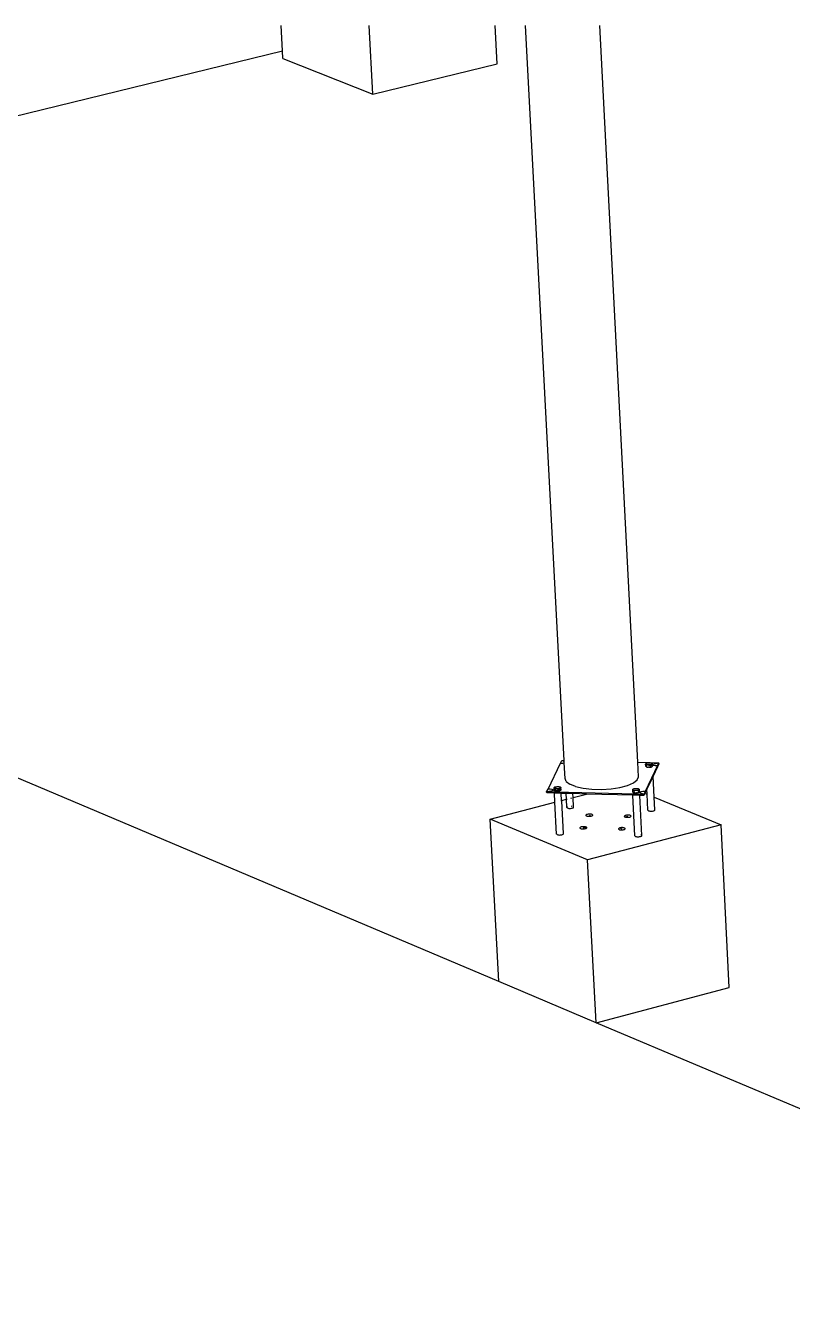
# Model space of a CAD drawing. Header units: inches. Extents: x -1925 to 2772, y -1726 to 1726.
# Drawn here: x -593.2 to -468.1, y 1517.2 to 1726 of the extents above; entities that cross this region are included whole.
import ezdxf

# ---------------------------------------------------------------- set-up
doc = ezdxf.new("R2010")
doc.units = ezdxf.units.IN
doc.header["$MEASUREMENT"] = 0

msp = doc.modelspace()

# ---------------------------------------------------------------- linework, layer by layer
for p, q in [((-551.31, 1721.88), (-551.55, 1726.03)), ((-536.57, 1714.81), (-537.19, 1726.03)), ((-516.28, 1719.78), (-516.61, 1726.03)), ((-505.35, 1606.06), (-511.67, 1726.03)), ((-493.33, 1605.75), (-499.52, 1726.03)), ((-614.36, 1706.52), (-551.31, 1721.88)), ((-551.24, 1720.63), (-551.31, 1721.88)), ((-551.24, 1720.63), (-536.57, 1714.81)), ((-536.57, 1714.81), (-516.28, 1719.78)), ((-516.01, 1569.96), (-617.62, 1612.96)), ((-507.99, 1601.37), (-505.96, 1605.62)), ((-505.96, 1605.62), (-505.74, 1606.07)), ((-505.96, 1605.62), (-505.59, 1605.62)), ((-505.74, 1606.07), (-505.35, 1606.06)), ((-505.74, 1606.07), (-505.35, 1605.91)), ((-505.59, 1605.62), (-505.33, 1605.65)), ((-505.33, 1605.65), (-505.35, 1606.06)), ((-505.2, 1603.13), (-505.33, 1605.65)), ((-493.33, 1605.75), (-491.32, 1605.7)), ((-493.21, 1603.38), (-493.33, 1605.75)), ((-492.05, 1605.5), (-492.01, 1605.54)), ((-492.01, 1605.54), (-491.94, 1605.58)), ((-491.94, 1605.58), (-491.84, 1605.62)), ((-491.84, 1605.62), (-491.72, 1605.64)), ((-491.72, 1605.64), (-491.58, 1605.65)), ((-491.58, 1605.65), (-491.44, 1605.66)), ((-491.44, 1605.66), (-491.33, 1605.65)), ((-491.42, 1605.29), (-489.95, 1605.67)), ((-491.32, 1605.7), (-491.33, 1605.65)), ((-491.33, 1605.65), (-491.3, 1605.65)), ((-491.32, 1605.7), (-489.93, 1605.67)), ((-491.3, 1605.65), (-491.18, 1605.63)), ((-491.18, 1605.63), (-491.08, 1605.6)), ((-491.08, 1605.6), (-491.01, 1605.56)), ((-491.01, 1605.56), (-490.98, 1605.51)), ((-489.93, 1605.67), (-490.01, 1605.49)), ((-489.92, 1605.49), (-489.93, 1605.67)), ((-490.14, 1605.21), (-492.15, 1600.97)), ((-492.06, 1605.45), (-492.05, 1605.5)), ((-492.02, 1605.41), (-492.06, 1605.45)), ((-492.04, 1605.14), (-492.06, 1605.45)), ((-492.04, 1605.14), (-492.05, 1605.13)), ((-492.01, 1605.17), (-492.04, 1605.14)), ((-492.04, 1605.08), (-492.04, 1605.14)), ((-492.04, 1605.08), (-492.03, 1605.13)), ((-492, 1605.04), (-492.04, 1605.08)), ((-492.03, 1605.13), (-492, 1605.17)), ((-491.96, 1605.37), (-492.02, 1605.41)), ((-491.94, 1605.22), (-492.01, 1605.17)), ((-492, 1605.17), (-491.92, 1605.21)), ((-491.94, 1605), (-492, 1605.04)), ((-491.86, 1605.34), (-491.96, 1605.37)), ((-491.85, 1605.24), (-491.94, 1605.22)), ((-491.84, 1604.97), (-491.94, 1605)), ((-491.92, 1605.21), (-491.85, 1605.24)), ((-490.86, 1603.5), (-491.87, 1601.36)), ((-491.74, 1605.32), (-491.86, 1605.34)), ((-491.84, 1604.97), (-491.72, 1604.95)), ((-491.6, 1605.31), (-491.74, 1605.32)), ((-491.7, 1605.28), (-491.73, 1605.27)), ((-491.73, 1605.26), (-491.7, 1605.27)), ((-491.58, 1604.94), (-491.72, 1604.95)), ((-491.6, 1605.29), (-491.7, 1605.28)), ((-491.7, 1605.27), (-491.6, 1605.28)), ((-491.46, 1605.31), (-491.6, 1605.31)), ((-491.59, 1604.93), (-491.44, 1604.94)), ((-491.58, 1604.94), (-491.44, 1604.94)), ((-491.32, 1605.33), (-491.46, 1605.31)), ((-491.46, 1605.29), (-491.42, 1605.29)), ((-491.42, 1605.29), (-491.46, 1605.29)), ((-491.06, 1605.23), (-491.45, 1605.13)), ((-491.3, 1604.96), (-491.44, 1604.94)), ((-491.44, 1604.94), (-491.3, 1604.95)), ((-491.42, 1605.29), (-491.28, 1605.28)), ((-491.27, 1605.28), (-491.42, 1605.29)), ((-491.2, 1605.35), (-491.32, 1605.33)), ((-491.18, 1604.98), (-491.3, 1604.96)), ((-491.3, 1604.95), (-491.17, 1604.98)), ((-491.28, 1605.28), (-491.16, 1605.26)), ((-491.15, 1605.26), (-491.27, 1605.28)), ((-491.1, 1605.38), (-491.2, 1605.35)), ((-491.08, 1605.01), (-491.18, 1604.98)), ((-491.17, 1604.98), (-491.06, 1605.01)), ((-491.16, 1605.26), (-491.06, 1605.23)), ((-491.05, 1605.23), (-491.15, 1605.26)), ((-491.09, 1605.39), (-491.1, 1605.38)), ((-491.02, 1605.42), (-491.09, 1605.39)), ((-491.09, 1605.39), (-491.07, 1605.37)), ((-491, 1605.05), (-491.08, 1605.01)), ((-491.07, 1605.37), (-490.97, 1605.34)), ((-491.06, 1605.23), (-491, 1605.19)), ((-491.05, 1605.23), (-491.06, 1605.23)), ((-491.06, 1605.01), (-490.99, 1605.05)), ((-490.98, 1605.19), (-491.05, 1605.23)), ((-490.98, 1605.47), (-491.02, 1605.42)), ((-491, 1605.19), (-490.96, 1605.14)), ((-490.97, 1605.1), (-491, 1605.05)), ((-490.99, 1605.05), (-490.95, 1605.1)), ((-490.98, 1605.51), (-490.98, 1605.47)), ((-490.97, 1605.34), (-490.98, 1605.51)), ((-490.96, 1605.17), (-490.98, 1605.19)), ((-490.97, 1605.34), (-490.81, 1605.29)), ((-490.96, 1605.17), (-490.97, 1605.34)), ((-490.96, 1605.14), (-490.97, 1605.1)), ((-490.94, 1605.15), (-490.96, 1605.17)), ((-490.96, 1605.14), (-490.96, 1605.17)), ((-490.95, 1605.1), (-490.94, 1605.15)), ((-490.13, 1605.03), (-490.86, 1603.5)), ((-490.68, 1600.05), (-490.86, 1603.5)), ((-490.81, 1605.29), (-490.5, 1605.24)), ((-490.5, 1605.24), (-490.14, 1605.21)), ((-490.01, 1605.49), (-490.14, 1605.21)), ((-490.13, 1605.03), (-490.14, 1605.21)), ((-489.92, 1605.49), (-490.13, 1605.03)), ((-490.01, 1605.49), (-489.92, 1605.49)), ((-508.21, 1600.92), (-507.99, 1601.37)), ((-507.64, 1601.35), (-507.99, 1601.37)), ((-506.97, 1601.63), (-506.93, 1601.67)), ((-506.97, 1601.58), (-506.97, 1601.63)), ((-506.94, 1601.54), (-506.97, 1601.58)), ((-506.96, 1601.27), (-506.97, 1601.58)), ((-506.87, 1601.5), (-506.94, 1601.54)), ((-506.93, 1601.67), (-506.86, 1601.72)), ((-506.77, 1601.47), (-506.87, 1601.5)), ((-506.86, 1601.72), (-506.75, 1601.75)), ((-506.75, 1601.38), (-506.85, 1601.34)), ((-506.74, 1601.38), (-506.85, 1601.35)), ((-506.84, 1601.34), (-506.73, 1601.38)), ((-506.65, 1601.45), (-506.77, 1601.47)), ((-506.75, 1601.75), (-506.63, 1601.77)), ((-506.65, 1601.4), (-506.75, 1601.38)), ((-506.65, 1601.4), (-506.74, 1601.38)), ((-506.73, 1601.38), (-506.65, 1601.4)), ((-506.52, 1601.44), (-506.65, 1601.45)), ((-506.63, 1601.77), (-506.49, 1601.79)), ((-506.38, 1601.44), (-506.52, 1601.44)), ((-506.48, 1601.42), (-506.52, 1601.41)), ((-506.47, 1601.42), (-506.52, 1601.42)), ((-506.49, 1601.79), (-506.35, 1601.79)), ((-506.33, 1601.42), (-506.48, 1601.42)), ((-506.33, 1601.43), (-506.47, 1601.42)), ((-506.33, 1601.42), (-506.42, 1601.24)), ((-505.98, 1601.36), (-506.41, 1601.25)), ((-506.24, 1601.46), (-506.38, 1601.44)), ((-506.35, 1601.79), (-506.21, 1601.78)), ((-506.19, 1601.42), (-506.33, 1601.43)), ((-506.33, 1601.42), (-506.19, 1601.41)), ((-506.11, 1601.48), (-506.24, 1601.46)), ((-506.21, 1601.78), (-506.09, 1601.76)), ((-506.06, 1601.4), (-506.19, 1601.42)), ((-506.19, 1601.41), (-506.07, 1601.39)), ((-506.01, 1601.52), (-506.11, 1601.48)), ((-506.09, 1601.76), (-506, 1601.73)), ((-506.07, 1601.39), (-505.98, 1601.36)), ((-505.96, 1601.36), (-506.06, 1601.4)), ((-505.94, 1601.56), (-506.01, 1601.52)), ((-506, 1601.73), (-505.93, 1601.69)), ((-505.98, 1601.36), (-505.91, 1601.32)), ((-505.97, 1601.36), (-505.98, 1601.36)), ((-505.96, 1601.36), (-505.97, 1601.36)), ((-505.89, 1601.32), (-505.96, 1601.36)), ((-505.9, 1601.6), (-505.94, 1601.56)), ((-505.93, 1601.69), (-505.89, 1601.65)), ((-505.89, 1601.65), (-505.9, 1601.6)), ((-505.87, 1601.28), (-505.89, 1601.65)), ((-505.01, 1602.64), (-505.2, 1603.13)), ((-505.01, 1602.64), (-504.43, 1602.18)), ((-503.49, 1601.8), (-504.43, 1602.18)), ((-503.49, 1601.8), (-502.26, 1601.52)), ((-502.26, 1601.52), (-500.82, 1601.36)), ((-500.82, 1601.36), (-499.27, 1601.33)), ((-499.27, 1601.33), (-497.71, 1601.42)), ((-497.71, 1601.42), (-496.26, 1601.65)), ((-496.26, 1601.65), (-495.01, 1601.98)), ((-495.01, 1601.98), (-494.04, 1602.4)), ((-494.17, 1601.33), (-494.13, 1601.37)), ((-494.13, 1601.37), (-494.06, 1601.41)), ((-494.06, 1601.41), (-493.95, 1601.45)), ((-494.04, 1602.4), (-493.43, 1602.88)), ((-493.95, 1601.45), (-493.83, 1601.47)), ((-493.83, 1601.47), (-493.69, 1601.48)), ((-493.69, 1601.48), (-493.55, 1601.49)), ((-493.55, 1601.49), (-493.41, 1601.48)), ((-493.43, 1602.88), (-493.21, 1603.38)), ((-493.41, 1601.48), (-493.29, 1601.46)), ((-493.29, 1601.46), (-493.2, 1601.43)), ((-493.2, 1601.43), (-493.13, 1601.39)), ((-493.13, 1601.39), (-493.09, 1601.34)), ((-491.87, 1601.36), (-492.14, 1600.79)), ((-491.82, 1600.53), (-491.87, 1601.36)), ((-508.21, 1600.92), (-507.08, 1601.21)), ((-506.81, 1600.88), (-508.21, 1600.92)), ((-508.2, 1600.74), (-508.21, 1600.92)), ((-506.95, 1600.71), (-508.2, 1600.74)), ((-507.32, 1601.3), (-507.64, 1601.35)), ((-507.07, 1601.22), (-507.32, 1601.3)), ((-506.89, 1601.12), (-507.07, 1601.22)), ((-506.93, 1601.31), (-506.97, 1601.26)), ((-506.96, 1601.27), (-506.97, 1601.25)), ((-506.97, 1601.25), (-506.97, 1601.21)), ((-506.97, 1601.21), (-506.94, 1601.16)), ((-506.93, 1601.3), (-506.96, 1601.27)), ((-506.95, 1601.21), (-506.96, 1601.27)), ((-506.95, 1601.26), (-506.91, 1601.3)), ((-506.95, 1601.21), (-506.95, 1601.26)), ((-506.92, 1601.17), (-506.95, 1601.21)), ((-506.81, 1600.7), (-506.95, 1600.71)), ((-506.87, 1599.23), (-506.95, 1600.71)), ((-506.94, 1601.16), (-506.87, 1601.12)), ((-506.85, 1601.35), (-506.93, 1601.31)), ((-506.85, 1601.34), (-506.93, 1601.3)), ((-506.85, 1601.13), (-506.92, 1601.17)), ((-506.91, 1601.3), (-506.84, 1601.34)), ((-506.81, 1601), (-506.89, 1601.12)), ((-506.87, 1601.12), (-506.77, 1601.09)), ((-506.75, 1601.1), (-506.85, 1601.13)), ((-506.81, 1600.88), (-506.81, 1601)), ((-506.81, 1600.7), (-506.81, 1600.88)), ((-493.76, 1600.55), (-506.81, 1600.88)), ((-505.83, 1600.68), (-506.81, 1600.7)), ((-506.77, 1601.09), (-506.64, 1601.07)), ((-506.63, 1601.08), (-506.75, 1601.1)), ((-506.64, 1601.07), (-506.5, 1601.06)), ((-506.63, 1601.08), (-506.5, 1601.07)), ((-506.5, 1601.07), (-506.42, 1601.24)), ((-506.36, 1601.07), (-506.5, 1601.07)), ((-506.5, 1601.06), (-506.35, 1601.07)), ((-506.5, 1601.06), (-506.36, 1601.06)), ((-505.88, 1601.23), (-506.42, 1601.24)), ((-506.22, 1601.09), (-506.36, 1601.07)), ((-506.36, 1601.06), (-506.21, 1601.08)), ((-506.35, 1601.07), (-506.21, 1601.08)), ((-506.09, 1601.11), (-506.22, 1601.09)), ((-506.21, 1601.08), (-506.08, 1601.11)), ((-506.21, 1601.08), (-506.09, 1601.1)), ((-505.99, 1601.15), (-506.09, 1601.11)), ((-506.09, 1601.1), (-505.98, 1601.14)), ((-506.08, 1601.11), (-505.98, 1601.14)), ((-505.92, 1601.19), (-505.99, 1601.15)), ((-505.98, 1601.14), (-505.9, 1601.19)), ((-505.98, 1601.14), (-505.9, 1601.18)), ((-505.88, 1601.23), (-505.92, 1601.19)), ((-505.91, 1601.32), (-505.87, 1601.28)), ((-505.9, 1601.18), (-505.86, 1601.23)), ((-505.9, 1601.19), (-505.86, 1601.23)), ((-505.86, 1601.28), (-505.89, 1601.32)), ((-505.87, 1601.28), (-505.88, 1601.23)), ((-505.88, 1601.23), (-505.88, 1601.23)), ((-505.88, 1601.23), (-505.86, 1601.23)), ((-505.86, 1601.23), (-505.86, 1601.28)), ((-505.86, 1601.23), (-505.86, 1601.23)), ((-505.86, 1601.23), (-505.86, 1601.23)), ((-505.77, 1599.52), (-505.83, 1600.68)), ((-505.04, 1600.66), (-505.83, 1600.68)), ((-505.77, 1599.52), (-504.99, 1599.72)), ((-505.77, 1599.44), (-505.77, 1599.52)), ((-505.76, 1599.43), (-505.77, 1599.44)), ((-505.77, 1599.38), (-505.77, 1599.44)), ((-505.77, 1599.38), (-505.76, 1599.43)), ((-505.48, 1594.1), (-505.76, 1599.43)), ((-504.99, 1599.72), (-505.04, 1600.66)), ((-503.92, 1600.63), (-505.04, 1600.66)), ((-504.99, 1599.72), (-504.89, 1599.75)), ((-504.92, 1598.37), (-504.99, 1599.72)), ((-504.25, 1599.91), (-504.12, 1599.95)), ((-503.89, 1600.01), (-503.92, 1600.63)), ((-501.71, 1600.57), (-503.92, 1600.63)), ((-503.89, 1600.01), (-501.71, 1600.57)), ((-503.81, 1598.44), (-503.89, 1600.01)), ((-494.15, 1600.38), (-501.71, 1600.57)), ((-494.18, 1600.96), (-494.18, 1600.91)), ((-494.18, 1600.91), (-494.14, 1600.87)), ((-494.17, 1601.28), (-494.17, 1601.33)), ((-494.14, 1601.24), (-494.17, 1601.28)), ((-494.15, 1600.91), (-494.17, 1601.28)), ((-494.16, 1600.97), (-494.17, 1600.96)), ((-494.12, 1600.87), (-494.15, 1600.91)), ((-493.81, 1593.74), (-494.15, 1600.38)), ((-493.75, 1600.37), (-494.15, 1600.38)), ((-494.07, 1601.2), (-494.14, 1601.24)), ((-494.14, 1600.87), (-494.07, 1600.83)), ((-494.06, 1601.04), (-494.13, 1601)), ((-494.13, 1600.98), (-494.11, 1601)), ((-494.05, 1600.83), (-494.12, 1600.87)), ((-494.11, 1601), (-494.06, 1601.03)), ((-493.97, 1601.17), (-494.07, 1601.2)), ((-494.07, 1600.83), (-493.97, 1600.8)), ((-494.05, 1600.83), (-493.95, 1600.8)), ((-493.85, 1601.15), (-493.97, 1601.17)), ((-493.95, 1601.08), (-493.97, 1601.07)), ((-493.97, 1601.06), (-493.93, 1601.07)), ((-493.97, 1600.8), (-493.85, 1600.78)), ((-493.85, 1601.1), (-493.95, 1601.08)), ((-493.83, 1600.78), (-493.95, 1600.8)), ((-493.93, 1601.07), (-493.85, 1601.09)), ((-493.72, 1601.14), (-493.85, 1601.15)), ((-493.85, 1600.78), (-493.71, 1600.77)), ((-493.83, 1600.78), (-493.7, 1600.77)), ((-493.66, 1600.67), (-493.76, 1600.55)), ((-493.75, 1600.37), (-493.76, 1600.55)), ((-492.36, 1600.51), (-493.76, 1600.55)), ((-493.03, 1600.35), (-493.75, 1600.37)), ((-493.57, 1601.14), (-493.72, 1601.14)), ((-493.71, 1600.77), (-493.7, 1600.77)), ((-493.7, 1600.77), (-493.56, 1600.77)), ((-493.7, 1600.76), (-493.55, 1600.76)), ((-493.46, 1600.77), (-493.66, 1600.67)), ((-493.44, 1601.15), (-493.57, 1601.14)), ((-493.43, 1600.78), (-493.56, 1600.77)), ((-493.55, 1600.76), (-493.41, 1600.78)), ((-493.43, 1600.78), (-493.46, 1600.77)), ((-493.31, 1601.18), (-493.44, 1601.15)), ((-493.43, 1600.78), (-493.42, 1600.78)), ((-493.42, 1600.78), (-493.29, 1600.81)), ((-493.41, 1600.78), (-493.28, 1600.8)), ((-493.21, 1601.21), (-493.31, 1601.18)), ((-493.27, 1601.1), (-493.31, 1601.1)), ((-493.26, 1601.09), (-493.31, 1601.1)), ((-493.31, 1601.09), (-493.27, 1601.09)), ((-493.18, 1601.06), (-493.3, 1601.02)), ((-493.08, 1600.92), (-493.3, 1600.93)), ((-493.2, 1600.86), (-493.29, 1600.83)), ((-493.19, 1600.84), (-493.29, 1600.81)), ((-493.28, 1600.8), (-493.18, 1600.84)), ((-493.17, 1601.06), (-493.27, 1601.1)), ((-493.27, 1601.09), (-493.18, 1601.06)), ((-493.16, 1601.06), (-493.26, 1601.09)), ((-493.14, 1601.25), (-493.21, 1601.21)), ((-493.14, 1600.87), (-493.2, 1600.86)), ((-493.19, 1600.84), (-493.14, 1600.87)), ((-493.18, 1600.85), (-493.19, 1600.86)), ((-493.19, 1600.84), (-493.18, 1600.84)), ((-493.18, 1601.06), (-493.11, 1601.02)), ((-493.17, 1601.06), (-493.18, 1601.06)), ((-493.18, 1600.84), (-493.13, 1600.87)), ((-493.17, 1600.85), (-493.18, 1600.85)), ((-493.18, 1600.84), (-493.16, 1600.85)), ((-493.1, 1601.03), (-493.17, 1601.06)), ((-493.16, 1601.06), (-493.17, 1601.06)), ((-493.16, 1600.85), (-493.17, 1600.85)), ((-493.1, 1601.02), (-493.16, 1601.06)), ((-493.16, 1600.85), (-493.1, 1600.88)), ((-492.36, 1600.51), (-493.16, 1600.85)), ((-493.1, 1601.3), (-493.14, 1601.25)), ((-493.12, 1600.88), (-493.14, 1600.87)), ((-493.13, 1600.87), (-493.14, 1600.87)), ((-492.87, 1600.93), (-493.13, 1600.87)), ((-493.13, 1600.87), (-493.11, 1600.89)), ((-493.08, 1600.92), (-493.12, 1600.88)), ((-493.11, 1601.02), (-493.08, 1600.97)), ((-493.11, 1600.89), (-493.07, 1600.93)), ((-493.09, 1601.34), (-493.1, 1601.3)), ((-493.1, 1601.03), (-493.08, 1601)), ((-493.09, 1601.02), (-493.1, 1601.02)), ((-493.1, 1600.88), (-493.06, 1600.92)), ((-493.08, 1601), (-493.09, 1601.34)), ((-493.06, 1600.97), (-493.09, 1601.02)), ((-493.06, 1600.98), (-493.08, 1601)), ((-493.08, 1600.97), (-493.08, 1601)), ((-493.08, 1600.97), (-493.08, 1600.93)), ((-493.08, 1600.93), (-493.08, 1600.92)), ((-493.07, 1600.93), (-493.06, 1600.98)), ((-493.06, 1600.93), (-493.06, 1600.97)), ((-493.06, 1600.92), (-493.06, 1600.93)), ((-493.06, 1600.92), (-493.06, 1600.92)), ((-492.69, 1593.81), (-493.03, 1600.35)), ((-492.35, 1600.33), (-493.03, 1600.35)), ((-492.52, 1600.96), (-492.87, 1600.93)), ((-492.15, 1600.97), (-492.52, 1600.96)), ((-492.15, 1600.97), (-492.36, 1600.51)), ((-492.35, 1600.33), (-492.36, 1600.51)), ((-492.19, 1600.68), (-492.35, 1600.33)), ((-492.14, 1600.79), (-492.19, 1600.68)), ((-492.19, 1600.68), (-491.82, 1600.53)), ((-492.14, 1600.79), (-492.15, 1600.97)), ((-491.69, 1597.92), (-491.82, 1600.53)), ((-490.69, 1600.06), (-490.68, 1600.05)), ((-490.68, 1600.05), (-479.76, 1595.52)), ((-490.58, 1597.98), (-490.68, 1600.05)), ((-517.44, 1596.49), (-506.87, 1599.23)), ((-506.6, 1594.03), (-506.87, 1599.23)), ((-504.87, 1598.46), (-504.92, 1598.42)), ((-504.92, 1598.42), (-504.92, 1598.37)), ((-504.92, 1598.37), (-504.88, 1598.33)), ((-504.88, 1598.33), (-504.81, 1598.29)), ((-504.83, 1598.49), (-504.87, 1598.46)), ((-504.81, 1598.29), (-504.71, 1598.25)), ((-504.71, 1598.25), (-504.59, 1598.23)), ((-504.59, 1598.23), (-504.45, 1598.22)), ((-504.45, 1598.22), (-504.3, 1598.23)), ((-504.3, 1598.23), (-504.16, 1598.24)), ((-504.14, 1598.57), (-504.18, 1598.58)), ((-504.16, 1598.24), (-504.03, 1598.27)), ((-504.05, 1598.56), (-504.14, 1598.57)), ((-504.03, 1598.27), (-503.93, 1598.3)), ((-503.93, 1598.3), (-503.85, 1598.34)), ((-503.85, 1598.34), (-503.81, 1598.39)), ((-503.81, 1598.39), (-503.81, 1598.44)), ((-501.69, 1597.21), (-501.77, 1597.17)), ((-501.59, 1597.25), (-501.69, 1597.21)), ((-501.46, 1597.27), (-501.59, 1597.25)), ((-501.32, 1597.29), (-501.46, 1597.27)), ((-501.17, 1597.29), (-501.32, 1597.29)), ((-501.03, 1597.28), (-501.17, 1597.29)), ((-500.91, 1597.26), (-501.03, 1597.28)), ((-500.8, 1597.23), (-500.91, 1597.26)), ((-500.73, 1597.19), (-500.8, 1597.23)), ((-500.7, 1597.14), (-500.73, 1597.19)), ((-491.65, 1597.87), (-491.69, 1597.92)), ((-491.65, 1597.87), (-491.58, 1597.83)), ((-491.58, 1597.83), (-491.48, 1597.8)), ((-491.48, 1597.8), (-491.36, 1597.78)), ((-491.36, 1597.78), (-491.22, 1597.77)), ((-491.22, 1597.77), (-491.07, 1597.77)), ((-491.07, 1597.77), (-490.93, 1597.79)), ((-490.93, 1597.79), (-490.8, 1597.81)), ((-490.8, 1597.81), (-490.7, 1597.85)), ((-490.7, 1597.85), (-490.62, 1597.89)), ((-490.62, 1597.89), (-490.58, 1597.94)), ((-490.58, 1597.98), (-490.58, 1597.99)), ((-490.58, 1597.94), (-490.58, 1597.98)), ((-516.01, 1569.96), (-517.44, 1596.49)), ((-501.53, 1589.83), (-517.44, 1596.49)), ((-502.74, 1595.12), (-502.78, 1595.07)), ((-502.67, 1595.16), (-502.74, 1595.12)), ((-502.56, 1595.2), (-502.67, 1595.16)), ((-502.43, 1595.22), (-502.56, 1595.2)), ((-502.29, 1595.24), (-502.43, 1595.22)), ((-502.14, 1595.24), (-502.29, 1595.24)), ((-502.23, 1595.06), (-501.78, 1595.18)), ((-502, 1595.23), (-502.14, 1595.24)), ((-501.88, 1595.21), (-502, 1595.23)), ((-501.78, 1595.18), (-501.88, 1595.21)), ((-501.77, 1597.17), (-501.81, 1597.12)), ((-501.81, 1597.12), (-501.81, 1597.08)), ((-501.81, 1597.08), (-501.78, 1597.03)), ((-501.78, 1597.03), (-501.71, 1596.99)), ((-501.71, 1595.14), (-501.78, 1595.18)), ((-501.71, 1596.99), (-501.61, 1596.96)), ((-501.67, 1595.09), (-501.71, 1595.14)), ((-501.61, 1596.96), (-501.48, 1596.94)), ((-479.76, 1595.52), (-501.53, 1589.83)), ((-501.48, 1596.94), (-501.34, 1596.93)), ((-501.34, 1596.93), (-501.2, 1596.93)), ((-501.26, 1597.11), (-500.93, 1596.97)), ((-501.2, 1596.93), (-501.05, 1596.94)), ((-501.05, 1596.94), (-500.93, 1596.97)), ((-500.93, 1596.97), (-500.82, 1597.01)), ((-500.82, 1597.01), (-500.74, 1597.05)), ((-500.74, 1597.05), (-500.7, 1597.09)), ((-500.7, 1597.09), (-500.7, 1597.14)), ((-495.53, 1596.96), (-495.54, 1596.91)), ((-495.54, 1596.91), (-495.5, 1596.87)), ((-495.49, 1597.01), (-495.53, 1596.96)), ((-495.5, 1596.87), (-495.43, 1596.83)), ((-495.42, 1597.05), (-495.49, 1597.01)), ((-495.43, 1596.83), (-494.98, 1596.95)), ((-495.43, 1596.83), (-495.33, 1596.8)), ((-495.31, 1597.09), (-495.42, 1597.05)), ((-495.33, 1596.8), (-495.21, 1596.78)), ((-495.18, 1597.11), (-495.31, 1597.09)), ((-495.21, 1596.78), (-495.07, 1596.77)), ((-495.04, 1597.13), (-495.18, 1597.11)), ((-495.07, 1596.77), (-494.92, 1596.77)), ((-494.89, 1597.13), (-495.04, 1597.13)), ((-494.92, 1596.77), (-494.78, 1596.78)), ((-494.75, 1597.12), (-494.89, 1597.13)), ((-494.78, 1596.78), (-494.65, 1596.81)), ((-494.63, 1597.1), (-494.75, 1597.12)), ((-494.65, 1596.81), (-494.54, 1596.84)), ((-494.53, 1597.06), (-494.63, 1597.1)), ((-494.54, 1596.84), (-494.47, 1596.89)), ((-494.46, 1597.03), (-494.53, 1597.06)), ((-494.47, 1596.89), (-494.43, 1596.93)), ((-494.42, 1596.98), (-494.46, 1597.03)), ((-494.43, 1596.93), (-494.42, 1596.98)), ((-478.43, 1568.98), (-479.76, 1595.52)), ((-506.56, 1593.99), (-506.6, 1594.03)), ((-506.56, 1593.99), (-506.49, 1593.95)), ((-506.49, 1593.95), (-506.39, 1593.92)), ((-506.39, 1593.92), (-506.27, 1593.89)), ((-506.27, 1593.89), (-506.12, 1593.88)), ((-506.12, 1593.88), (-505.98, 1593.89)), ((-505.98, 1593.89), (-505.84, 1593.9)), ((-505.84, 1593.9), (-505.71, 1593.93)), ((-505.71, 1593.93), (-505.6, 1593.96)), ((-505.6, 1593.96), (-505.53, 1594.01)), ((-505.53, 1594.01), (-505.48, 1594.05)), ((-505.48, 1594.1), (-505.49, 1594.11)), ((-505.48, 1594.05), (-505.48, 1594.1)), ((-502.78, 1595.07), (-502.79, 1595.02)), ((-502.79, 1595.02), (-502.75, 1594.98)), ((-502.75, 1594.98), (-502.68, 1594.94)), ((-502.68, 1594.94), (-502.58, 1594.91)), ((-502.58, 1594.91), (-502.46, 1594.89)), ((-502.46, 1594.89), (-502.32, 1594.88)), ((-502.32, 1594.88), (-502.17, 1594.88)), ((-502.17, 1594.88), (-502.03, 1594.89)), ((-502.03, 1594.89), (-501.9, 1594.92)), ((-501.9, 1594.92), (-501.79, 1594.96)), ((-501.79, 1594.96), (-501.72, 1595)), ((-501.72, 1595), (-501.68, 1595.04)), ((-501.68, 1595.04), (-501.67, 1595.09)), ((-496.5, 1594.91), (-496.51, 1594.86)), ((-496.51, 1594.86), (-496.47, 1594.82)), ((-496.46, 1594.96), (-496.5, 1594.91)), ((-496.47, 1594.82), (-496.4, 1594.78)), ((-496.39, 1595), (-496.46, 1594.96)), ((-496.4, 1594.78), (-496.3, 1594.75)), ((-496.28, 1595.03), (-496.39, 1595)), ((-496.3, 1594.75), (-496.17, 1594.73)), ((-496.15, 1595.06), (-496.28, 1595.03)), ((-496.28, 1595.03), (-495.95, 1594.9)), ((-496.17, 1594.73), (-496.03, 1594.72)), ((-496.01, 1595.08), (-496.15, 1595.06)), ((-496.03, 1594.72), (-495.89, 1594.72)), ((-495.86, 1595.08), (-496.01, 1595.08)), ((-495.89, 1594.72), (-495.75, 1594.73)), ((-495.72, 1595.07), (-495.86, 1595.08)), ((-495.75, 1594.73), (-495.62, 1594.76)), ((-495.6, 1595.05), (-495.72, 1595.07)), ((-495.62, 1594.76), (-495.51, 1594.79)), ((-495.5, 1595.01), (-495.6, 1595.05)), ((-495.51, 1594.79), (-495.44, 1594.84)), ((-495.43, 1594.97), (-495.5, 1595.01)), ((-495.44, 1594.84), (-495.39, 1594.88)), ((-495.39, 1594.93), (-495.43, 1594.97)), ((-495.39, 1594.88), (-495.39, 1594.93)), ((-493.77, 1593.69), (-493.81, 1593.74)), ((-493.77, 1593.69), (-493.7, 1593.65)), ((-493.7, 1593.65), (-493.6, 1593.62)), ((-493.6, 1593.62), (-493.48, 1593.6)), ((-493.48, 1593.6), (-493.34, 1593.59)), ((-493.34, 1593.59), (-493.19, 1593.59)), ((-493.19, 1593.59), (-493.05, 1593.61)), ((-493.05, 1593.61), (-492.92, 1593.63)), ((-492.92, 1593.63), (-492.81, 1593.67)), ((-492.8, 1593.89), (-492.83, 1593.9)), ((-492.81, 1593.67), (-492.74, 1593.71)), ((-492.75, 1593.86), (-492.8, 1593.89)), ((-492.74, 1593.71), (-492.7, 1593.76)), ((-492.69, 1593.81), (-492.7, 1593.81)), ((-492.7, 1593.76), (-492.69, 1593.81)), ((-500.13, 1563.24), (-501.53, 1589.83)), ((-500.13, 1563.24), (-516.01, 1569.96)), ((-500.13, 1563.24), (-478.43, 1568.98)), ((-391.43, 1517.24), (-500.13, 1563.24))]:
    msp.add_line(p, q)

doc.saveas('drawing.dxf')
